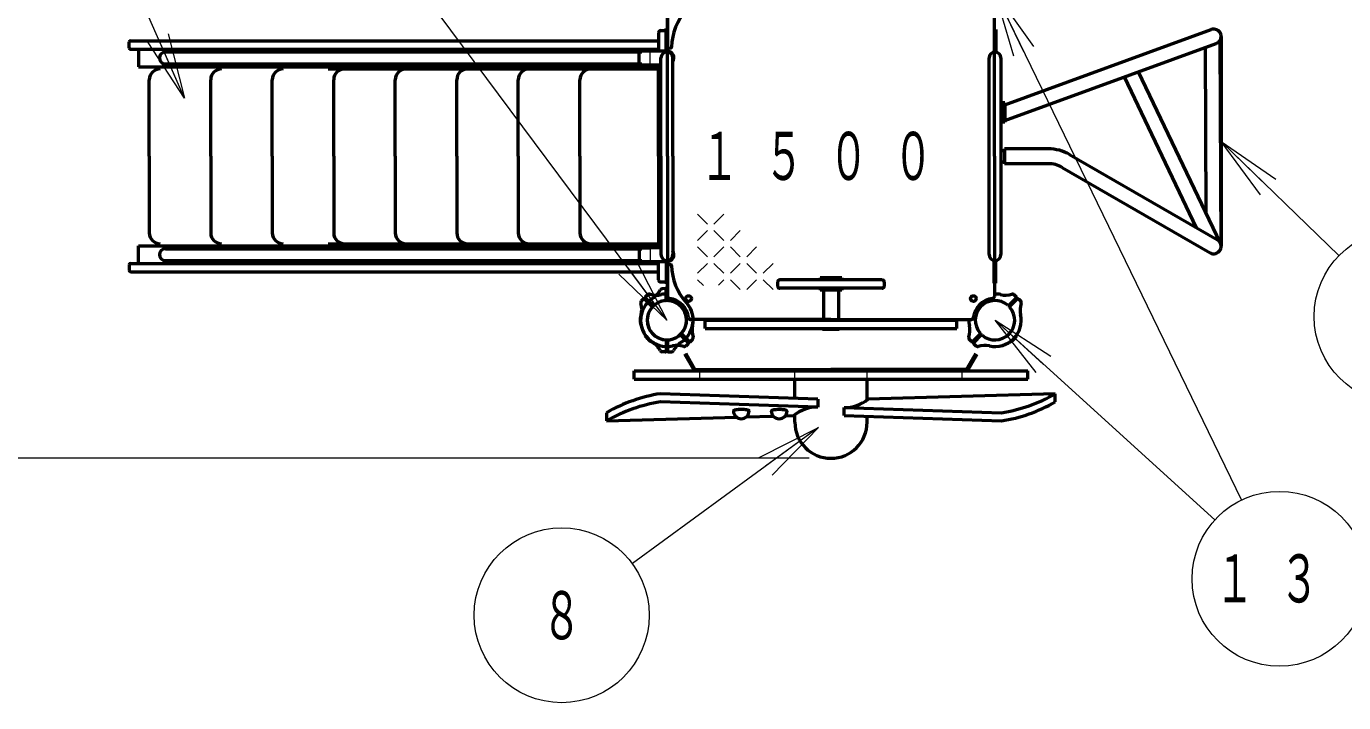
# Model space of a CAD drawing. Units: millimetres on the paper. Extents: x -385 to 0, y -594 to 267.
# Drawn here: x -280.8 to -220.5, y 62.8 to 93.7 of the extents above; entities that cross this region are included whole.
import ezdxf
from ezdxf.enums import TextEntityAlignment as Align

# ---------------------------------------------------------------- set-up
doc = ezdxf.new("R2010")
doc.units = ezdxf.units.MM
doc.linetypes.add('USER1', pattern=[4.5, 2.5, -2])
doc.layers.add('LY_1', color=140, linetype='Continuous', lineweight=50)
doc.styles.add('ＭＳ ゴシック', font='')
doc.styles.get('ＭＳ ゴシック').set_extended_font_data('MS Gothic')

msp = doc.modelspace()

# ---------------------------------------------------------------- linework, layer by layer
at = {"layer": 'LY_1', "color": 7, "lineweight": 13}
for p, q in [((-251.482, 80.298), (-265.849, 99.601)), ((-273.537, 90.46), (-277.391, 99.217)), ((-235.623, 92.38), (-236.482, 95.298)), ((-236.482, 95.298), (-234.723, 92.816)), ((-236.482, 95.298), (-235.173, 92.598)), ((-236.482, 95.298), (-225.218, 72.069)), ((-274.288, 93.407), (-273.537, 90.46)), ((-273.537, 90.46), (-275.203, 93.004)), ((-273.537, 90.46), (-274.745, 93.205)), ((-224.338, 86.03), (-226.142, 88.478)), ((-226.142, 88.478), (-223.641, 86.747)), ((-226.142, 88.478), (-223.99, 86.388)), ((-226.142, 88.478), (-220.761, 83.255)), ((-249.63, 84.7), (-250.08, 85.15)), ((-248.88, 85.15), (-249.33, 84.7)), ((-249.63, 84.4), (-250.08, 83.95)), ((-248.88, 83.95), (-249.33, 84.4)), ((-248.13, 84.4), (-248.58, 83.95)), ((-249.63, 83.2), (-250.08, 83.65)), ((-248.88, 83.65), (-249.33, 83.2)), ((-248.13, 83.2), (-248.58, 83.65)), ((-247.38, 83.65), (-247.83, 83.2)), ((-251.482, 80.298), (-253.273, 82.704)), ((-252.872, 83.003), (-251.482, 80.298)), ((-249.63, 82.9), (-250.08, 82.45)), ((-248.88, 82.45), (-249.33, 82.9)), ((-248.13, 82.9), (-248.58, 82.45)), ((-247.38, 82.45), (-247.83, 82.9)), ((-246.63, 82.9), (-247.08, 82.45)), ((-251.482, 80.298), (-253.674, 82.406)), ((-249.813, 81.883), (-250.08, 82.15)), ((-248.88, 82.15), (-249.12, 81.91)), ((-248.13, 81.7), (-248.58, 82.15)), ((-247.38, 82.15), (-247.83, 81.7)), ((-246.63, 81.7), (-247.08, 82.15)), ((-234.599, 77.91), (-236.482, 80.298)), ((-236.482, 80.298), (-233.926, 78.65)), ((-236.482, 80.298), (-234.262, 78.28)), ((-236.482, 80.298), (-226.433, 71.161)), ((-244.546, 75.386), (-253.062, 69.163)), ((-247.263, 74.02), (-244.546, 75.386)), ((-244.546, 75.386), (-246.968, 73.616)), ((-244.546, 75.386), (-246.673, 73.212)), ((-244.982, 73.982), (-350.482, 73.982))]:
    msp.add_line(p, q, dxfattribs=at)
at = {"layer": 'LY_1'}
for p, q in [((-251.452, 94.36), (-251.452, 92.789)), ((-251.452, 87.798), (-251.452, 94.205)), ((-236.512, 87.798), (-236.512, 94.205)), ((-251.862, 93.448), (-251.862, 92.618)), ((-251.762, 93.548), (-251.582, 93.548)), ((-251.514, 93.638), (-251.45, 93.638)), ((-251.514, 92.568), (-251.514, 93.638)), ((-251.45, 92.568), (-251.45, 93.638)), ((-236.45, 93.606), (-236.514, 93.606)), ((-236.514, 93.606), (-236.514, 92.568)), ((-236.45, 93.606), (-236.45, 92.568)), ((-236.038, 90.159), (-226.599, 93.595)), ((-276.067, 92.758), (-276.067, 93.018)), ((-276.007, 93.078), (-251.922, 93.078)), ((-251.41, 92.749), (-251.305, 92.754)), ((-236.038, 89.436), (-226.366, 92.956)), ((-226.829, 85.192), (-226.863, 92.775)), ((-226.142, 83.682), (-226.185, 93.111)), ((-226.142, 93.276), (-226.142, 83.68)), ((-276.007, 92.698), (-251.862, 92.698)), ((-275.642, 92.698), (-275.642, 91.898)), ((-274.405, 92.57), (-252.634, 92.57)), ((-252.754, 91.978), (-252.754, 92.618)), ((-252.754, 92.618), (-251.514, 92.618)), ((-251.754, 87.798), (-251.754, 92.298)), ((-251.21, 87.798), (-251.21, 92.298)), ((-236.754, 83.298), (-236.754, 92.298)), ((-236.21, 92.298), (-236.21, 83.298)), ((-275.642, 91.898), (-251.862, 91.898)), ((-274.405, 92.026), (-252.634, 92.026)), ((-266.962, 91.798), (-251.862, 91.798)), ((-252.754, 91.978), (-251.754, 91.978)), ((-251.862, 87.798), (-251.862, 91.978)), ((-226.176, 83.827), (-229.927, 91.66)), ((-275.15, 87.798), (-275.15, 91.298)), ((-272.337, 87.798), (-272.337, 91.298)), ((-269.525, 87.798), (-269.525, 91.298)), ((-266.712, 87.798), (-266.712, 91.298)), ((-263.9, 87.798), (-263.9, 91.298)), ((-261.087, 87.798), (-261.087, 91.298)), ((-258.275, 87.798), (-258.275, 91.298)), ((-255.462, 87.798), (-255.462, 91.298)), ((-227.263, 84.524), (-230.569, 91.426)), ((-236.162, 89.358), (-236.162, 90.238)), ((-236.038, 90.238), (-236.162, 90.238)), ((-236.038, 90.238), (-236.038, 89.358)), ((-236.038, 89.358), (-236.162, 89.358)), ((-236.21, 88.07), (-236.042, 88.07)), ((-234.042, 88.138), (-236.042, 88.138)), ((-236.042, 88.138), (-236.042, 87.458)), ((-275.15, 87.798), (-275.15, 84.298)), ((-272.337, 87.798), (-272.337, 84.298)), ((-269.525, 87.798), (-269.525, 84.298)), ((-266.712, 87.798), (-266.712, 84.298)), ((-263.9, 87.798), (-263.9, 84.298)), ((-261.087, 87.798), (-261.087, 84.298)), ((-258.275, 87.798), (-258.275, 84.298)), ((-255.462, 87.798), (-255.462, 84.298)), ((-251.862, 87.798), (-251.862, 83.618)), ((-251.754, 87.798), (-251.754, 83.298)), ((-251.452, 87.798), (-251.452, 81.39)), ((-251.21, 87.798), (-251.21, 83.298)), ((-236.512, 87.798), (-236.512, 81.39)), ((-236.042, 87.526), (-236.21, 87.526)), ((-234.042, 87.458), (-236.042, 87.458)), ((-233.072, 87.878), (-226.312, 83.975)), ((-233.412, 87.289), (-226.652, 83.386)), ((-266.962, 83.798), (-251.862, 83.798)), ((-275.642, 82.898), (-275.642, 83.698)), ((-275.642, 83.698), (-251.862, 83.698)), ((-274.405, 83.57), (-252.634, 83.57)), ((-252.754, 83.618), (-251.754, 83.618)), ((-252.754, 83.618), (-252.754, 82.978)), ((-276.067, 82.838), (-276.067, 82.578)), ((-276.007, 82.898), (-251.862, 82.898)), ((-276.007, 82.518), (-251.922, 82.518)), ((-274.405, 83.026), (-252.634, 83.026)), ((-252.754, 82.978), (-251.514, 82.978)), ((-251.862, 82.148), (-251.862, 82.978)), ((-251.514, 83.028), (-251.514, 81.958)), ((-251.452, 81.235), (-251.452, 82.807)), ((-251.45, 83.028), (-251.45, 81.958)), ((-251.41, 82.847), (-251.305, 82.841)), ((-236.514, 81.989), (-236.514, 83.028)), ((-236.45, 81.989), (-236.45, 83.028)), ((-251.762, 82.048), (-251.582, 82.048)), ((-251.514, 81.958), (-251.45, 81.958)), ((-246.422, 82.042), (-246.422, 81.862)), ((-241.642, 82.142), (-246.322, 82.142)), ((-244.482, 82.232), (-244.482, 82.142)), ((-243.482, 82.232), (-244.482, 82.232)), ((-243.482, 82.142), (-244.482, 82.142)), ((-243.482, 82.232), (-243.482, 82.142)), ((-241.542, 82.042), (-241.542, 81.862)), ((-236.45, 81.989), (-236.514, 81.989)), ((-252.124, 80.982), (-252.457, 81.315)), ((-252.456, 81.372), (-252.35, 81.472)), ((-251.554, 81.746), (-251.699, 81.741)), ((-251.512, 81.235), (-251.512, 81.706)), ((-241.642, 81.762), (-246.322, 81.762)), ((-244.482, 81.762), (-244.482, 81.672)), ((-243.482, 81.762), (-244.482, 81.762)), ((-243.482, 81.672), (-244.482, 81.672)), ((-244.322, 81.672), (-244.322, 80.298)), ((-243.642, 81.672), (-243.642, 80.298)), ((-243.482, 81.762), (-243.482, 81.672)), ((-235.841, 80.982), (-235.507, 81.315)), ((-235.508, 81.372), (-235.615, 81.472)), ((-252.557, 81.271), (-252.656, 81.165)), ((-252.166, 80.939), (-252.499, 81.272)), ((-235.798, 80.939), (-235.465, 81.272)), ((-235.407, 81.271), (-235.308, 81.165)), ((-252.665, 80.498), (-252.669, 80.498)), ((-252.665, 80.098), (-252.669, 80.098)), ((-243.982, 80.328), (-250.39, 80.328)), ((-249.732, 79.918), (-249.732, 80.298)), ((-249.732, 80.298), (-238.232, 80.298)), ((-243.982, 80.328), (-237.575, 80.328)), ((-238.232, 79.918), (-238.232, 80.298)), ((-252.46, 79.602), (-252.463, 79.6)), ((-250.841, 79.614), (-250.507, 79.28)), ((-250.798, 79.656), (-250.465, 79.323)), ((-249.732, 79.918), (-238.232, 79.918)), ((-247.982, 79.918), (-239.982, 79.918)), ((-244.362, 79.872), (-244.362, 79.918)), ((-243.602, 79.872), (-244.362, 79.872)), ((-243.602, 79.918), (-243.602, 79.872)), ((-237.166, 79.656), (-237.499, 79.323)), ((-237.124, 79.614), (-237.457, 79.28)), ((-235.504, 79.602), (-235.502, 79.6)), ((-252.177, 79.32), (-252.18, 79.317)), ((-251.512, 79.36), (-251.512, 78.889)), ((-251.452, 79.36), (-251.452, 78.889)), ((-250.508, 79.223), (-250.623, 79.116)), ((-250.407, 79.324), (-250.3, 79.439)), ((-237.557, 79.324), (-237.664, 79.439)), ((-237.456, 79.223), (-237.341, 79.116)), ((-235.787, 79.32), (-235.785, 79.317)), ((-251.554, 78.849), (-251.711, 78.855)), ((-251.411, 78.849), (-251.265, 78.854)), ((-250.219, 77.982), (-250.663, 78.75)), ((-250.182, 78.046), (-250.607, 78.782)), ((-237.782, 78.046), (-237.357, 78.782)), ((-237.745, 77.982), (-237.302, 78.75)), ((-252.982, 77.982), (-234.982, 77.982)), ((-252.982, 77.602), (-252.982, 77.982)), ((-250.219, 77.982), (-243.982, 77.982)), ((-250.182, 78.046), (-243.982, 78.046)), ((-237.782, 78.046), (-243.982, 78.046)), ((-237.745, 77.982), (-243.982, 77.982)), ((-234.982, 77.602), (-234.982, 77.982)), ((-252.982, 77.602), (-234.982, 77.602)), ((-245.634, 76.728), (-245.634, 77.602)), ((-242.33, 76.661), (-242.33, 77.602)), ((-244.589, 76.693), (-251.775, 76.936)), ((-244.589, 76.319), (-251.775, 76.562)), ((-244.589, 76.693), (-244.589, 76.319)), ((-233.728, 76.936), (-242.293, 76.693)), ((-233.728, 76.562), (-233.728, 76.936)), ((-254.237, 76.068), (-254.237, 75.694)), ((-247.854, 75.875), (-246.617, 75.91)), ((-246.068, 75.926), (-245.672, 75.937)), ((-245.634, 75.634), (-245.634, 75.968)), ((-243.376, 76.311), (-236.19, 76.068)), ((-243.376, 75.937), (-243.376, 76.311)), ((-243.376, 75.937), (-236.19, 75.694)), ((-242.33, 75.634), (-242.33, 75.901)), ((-254.237, 75.694), (-248.292, 75.862))]:
    msp.add_line(p, q, dxfattribs=at)
at = {"layer": 'LY_1', "color": 7, "linetype": 'USER1', "lineweight": 13}
for p, q in [((-252.754, 92.57), (-252.246, 92.57)), ((-252.246, 92.026), (-252.246, 92.57)), ((-252.754, 92.026), (-252.246, 92.026)), ((-252.754, 83.57), (-252.246, 83.57)), ((-252.246, 83.57), (-252.246, 83.026)), ((-252.754, 83.026), (-252.246, 83.026)), ((-249.982, 77.602), (-249.982, 77.982)), ((-245.634, 77.602), (-245.634, 77.982)), ((-242.33, 77.602), (-242.33, 77.982)), ((-237.982, 77.602), (-237.982, 77.982))]:
    msp.add_line(p, q, dxfattribs=at)
at = {"layer": 'LY_1'}
for points in [[(-247.722, 76.153), (-247.726, 76.161), (-247.735, 76.169), (-247.75, 76.177), (-247.771, 76.184), (-247.797, 76.191), (-247.827, 76.197), (-247.863, 76.202), (-247.902, 76.207), (-247.944, 76.21), (-247.988, 76.213), (-248.034, 76.215), (-248.081, 76.215), (-248.128, 76.215), (-248.174, 76.213), (-248.218, 76.21), (-248.26, 76.207), (-248.299, 76.202), (-248.335, 76.197), (-248.366, 76.191), (-248.392, 76.184), (-248.412, 76.177), (-248.427, 76.169), (-248.437, 76.161), (-248.44, 76.153)], [(-245.99, 76.148), (-245.993, 76.156), (-246.003, 76.164), (-246.018, 76.172), (-246.038, 76.179), (-246.065, 76.186), (-246.095, 76.192), (-246.131, 76.198), (-246.17, 76.202), (-246.212, 76.206), (-246.256, 76.208), (-246.302, 76.21), (-246.349, 76.21), (-246.396, 76.21), (-246.442, 76.208), (-246.486, 76.206), (-246.528, 76.202), (-246.567, 76.198), (-246.603, 76.192), (-246.634, 76.186), (-246.66, 76.179), (-246.68, 76.172), (-246.695, 76.164), (-246.705, 76.156), (-246.708, 76.148)]]:
    msp.add_lwpolyline(points, dxfattribs=at)
at = {"layer": 'LY_1', "color": 7, "lineweight": 13}
for centre in [(-217.891, 80.469), (-223.473, 68.47), (-256.292, 66.803)]:
    msp.add_circle(centre, 4, dxfattribs=at)
at = {"layer": 'LY_1'}
for centre in [(-250.492, 81.288), (-237.472, 81.288)]:
    msp.add_circle(centre, 0.13, dxfattribs=at)
for centre, radius, start, end in [((-248.668, 92.744), 2.6, 137.78276, 178.91585), ((-251.762, 93.448), 0.1, 90, 180), ((-251.582, 93.448), 0.1, 47.15636, 90), ((-226.482, 93.276), 0.34, 290, 110), ((-276.007, 93.018), 0.06, 90, 180), ((-276.007, 92.758), 0.06, 180, 270), ((-251.412, 92.789), 0.04, 180, 273), ((-251.307, 92.794), 0.04, 273, 358.91585), ((-274.405, 92.298), 0.272, 90, 270), ((-251.482, 92.298), 0.272, 0, 180), ((-251.482, 92.298), 0.32, 328.21167, 84.26083), ((-236.482, 92.298), 0.272, 0, 180), ((-274.65, 91.298), 0.5, 90, 180), ((-271.837, 91.298), 0.5, 90, 180), ((-269.025, 91.298), 0.5, 90, 180), ((-266.212, 91.298), 0.5, 90, 180), ((-263.4, 91.298), 0.5, 90, 180), ((-260.587, 91.298), 0.5, 90, 180), ((-257.775, 91.298), 0.5, 90, 180), ((-254.962, 91.298), 0.5, 90, 180), ((-234.042, 86.198), 1.94, 60, 90), ((-234.042, 86.198), 1.26, 60, 90), ((-274.65, 84.298), 0.5, 180, 270), ((-271.837, 84.298), 0.5, 180, 270), ((-269.025, 84.298), 0.5, 180, 270), ((-266.212, 84.298), 0.5, 180, 270), ((-263.4, 84.298), 0.5, 180, 270), ((-260.587, 84.298), 0.5, 180, 270), ((-257.775, 84.298), 0.5, 180, 270), ((-254.962, 84.298), 0.5, 180, 270), ((-226.482, 83.68), 0.34, 240, 60), ((-274.405, 83.298), 0.272, 90, 270), ((-251.482, 83.298), 0.272, 180, 0), ((-251.482, 83.298), 0.32, 275.73917, 31.78833), ((-236.482, 83.298), 0.272, 180, 0), ((-276.007, 82.838), 0.06, 90, 180), ((-276.007, 82.578), 0.06, 180, 270), ((-251.412, 82.807), 0.04, 87, 180), ((-251.307, 82.801), 0.04, 1.08415, 87), ((-248.668, 82.851), 2.6, 181.08415, 222.21724), ((-251.762, 82.148), 0.1, 180, 270), ((-251.582, 82.148), 0.1, 270, 312.84364), ((-246.322, 82.042), 0.1, 90, 180), ((-241.642, 82.042), 0.1, 0, 90), ((-251.482, 80.298), 1.2, 122.72719, 180), ((-252.429, 81.343), 0.04, 133, 225), ((-252.281, 81.399), 0.1, 72.45884, 133), ((-251.95, 82.447), 1, 252.45884, 282.27281), ((-252.672, 82.148), 1, 302.72719, 332.54116), ((-251.696, 81.641), 0.1, 92, 152.54116), ((-251.482, 80.298), 1.2, 88.56746, 102.27281), ((-251.552, 81.706), 0.04, 0, 92), ((-251.352, 81.39), 0.1, 180, 263.21282), ((-246.322, 81.862), 0.1, 180, 270), ((-241.642, 81.862), 0.1, 270, 0), ((-236.612, 81.39), 0.1, 276.78718, 0), ((-236.482, 80.298), 1.2, 77.72719, 91.43254), ((-236.015, 82.447), 1, 257.72719, 287.54116), ((-235.683, 81.399), 0.1, 47, 107.54116), ((-235.536, 81.343), 0.04, 315, 47), ((-252.583, 81.097), 0.1, 137, 197.54116), ((-253.632, 80.765), 1, 347.72719, 17.54116), ((-252.528, 81.244), 0.04, 45, 137), ((-251.482, 80.298), 0.9, 94.27066, 180), ((-251.482, 80.298), 0.9, 139.27066, 225), ((-252.195, 80.911), 0.04, 319.27066, 45), ((-252.096, 81.01), 0.04, 225, 310.72934), ((-251.482, 80.298), 0.9, 45, 130.72934), ((-251.552, 81.235), 0.04, 274.27066, 0), ((-251.412, 81.235), 0.04, 180, 265.72934), ((-251.482, 80.298), 0.9, 0, 85.72934), ((-251.482, 80.298), 1, 6.78718, 83.21282), ((-251.482, 80.298), 0.9, 319.27066, 45), ((-251.482, 80.298), 1.2, 0, 42.21724), ((-236.482, 80.298), 1, 96.78718, 173.21282), ((-236.482, 80.298), 0.9, 135, 220.72934), ((-236.482, 80.298), 0.9, 49.27066, 135), ((-235.869, 81.01), 0.04, 229.27066, 315), ((-236.482, 80.298), 0.9, 315, 40.72934), ((-235.77, 80.911), 0.04, 135, 220.72934), ((-235.437, 81.244), 0.04, 43, 135), ((-234.332, 80.765), 1, 162.45884, 192.27281), ((-235.381, 81.097), 0.1, 342.45884, 43), ((-251.482, 80.298), 1.22, 171.37307, 180), ((-251.482, 80.298), 1.22, 180, 188.62693), ((-252.669, 80.478), 0.02, 90, 171.37307), ((-252.669, 80.118), 0.02, 188.62693, 270), ((-251.482, 80.298), 1.2, 167.72719, 225), ((-251.482, 80.298), 1.2, 180, 237.27281), ((-251.482, 80.298), 0.9, 180, 265.72934), ((-251.482, 80.298), 0.9, 274.27066, 0), ((-251.482, 80.298), 1.2, 302.72719, 0), ((-250.39, 80.428), 0.1, 186.78718, 270), ((-251.482, 80.298), 1.2, 347.72719, 1.43254), ((-236.482, 80.298), 1.2, 178.56746, 192.27281), ((-237.575, 80.428), 0.1, 270, 353.21282), ((-236.482, 80.298), 1.2, 315, 12.27281), ((-252.448, 79.586), 0.02, 135, 216.37307), ((-251.482, 80.298), 1.22, 216.37307, 225), ((-251.482, 80.298), 0.9, 225, 310.72934), ((-250.869, 79.585), 0.04, 45, 130.72934), ((-250.77, 79.684), 0.04, 139.27066, 225), ((-249.332, 79.83), 1, 167.72719, 197.54116), ((-250.381, 79.498), 0.1, 317, 17.54116), ((-237.583, 79.498), 0.1, 162.45884, 223), ((-238.632, 79.83), 1, 342.45884, 12.27281), ((-237.195, 79.684), 0.04, 315, 40.72934), ((-237.096, 79.585), 0.04, 49.27066, 135), ((-236.482, 80.298), 0.9, 229.27066, 315), ((-236.482, 80.298), 1.22, 315, 323.62693), ((-235.516, 79.586), 0.02, 323.62693, 45), ((-251.482, 80.298), 1.22, 225, 233.62693), ((-251.482, 80.298), 1.2, 225, 282.27281), ((-252.194, 79.331), 0.02, 233.62693, 315), ((-252.672, 78.447), 1, 27.45884, 57.2728), ((-251.696, 78.954), 0.1, 207.45884, 268), ((-251.552, 79.36), 0.04, 0, 85.72934), ((-251.412, 79.36), 0.04, 94.27066, 180), ((-251.269, 78.954), 0.1, 272, 332.54116), ((-251.269, 78.954), 0.1, 272, 332.54116), ((-251.015, 78.148), 1, 72.45884, 102.27281), ((-250.293, 78.447), 1, 122.72719, 152.54116), ((-250.683, 79.197), 0.1, 252.45884, 313), ((-250.536, 79.252), 0.04, 313, 45), ((-250.437, 79.351), 0.04, 225, 317), ((-237.528, 79.351), 0.04, 223, 315), ((-237.429, 79.252), 0.04, 135, 227), ((-237.281, 79.197), 0.1, 227, 287.54116), ((-236.95, 78.148), 1, 77.72719, 107.54116), ((-236.482, 80.298), 1.2, 257.72719, 315), ((-235.771, 79.331), 0.02, 225, 306.37307), ((-236.482, 80.298), 1.22, 306.37307, 315), ((-251.552, 78.889), 0.04, 268, 0), ((-251.412, 78.889), 0.04, 180, 272), ((-250.701, 69.967), 7.051, 98.75782, 120.09297), ((-250.701, 69.593), 7.051, 98.75782, 120.09297), ((-243.318, 77.873), 1.564, 267.87485, 310.97595), ((-237.264, 83.037), 7.051, 278.75783, 300.09298), ((-237.264, 82.663), 7.051, 278.75783, 300.09298), ((-248.081, 76.153), 0.359, 179.84413, 359.84413), ((-246.349, 76.148), 0.359, 179.84413, 359.84413), ((-244.647, 74.756), 1.564, 87.87485, 130.97595), ((-243.982, 75.634), 1.652, 180, 0)]:
    msp.add_arc(centre, radius, start, end, dxfattribs=at)

# ---------------------------------------------------------------- texts
at = {"layer": 'LY_1', "color": 7, "style": 'ＭＳ ゴシック', "width": 0.6}
msp.add_text('８', height=2.199, dxfattribs=at).set_placement((-256.292, 66.803), align=Align.MIDDLE_CENTER)
at = {"layer": 'LY_1', "color": 7, "char_height": 2.199, "style": 'ＭＳ ゴシック'}
for s, insert, attachment_point in [('\\T1.64;\\W0.6;１５００', (-249.982, 87.798), 4), ('\\T1.64;\\W0.6;１３', (-223.473, 68.47), 5)]:
    msp.add_mtext(s, dxfattribs=dict(at, insert=insert, attachment_point=attachment_point))

doc.saveas('drawing.dxf')
